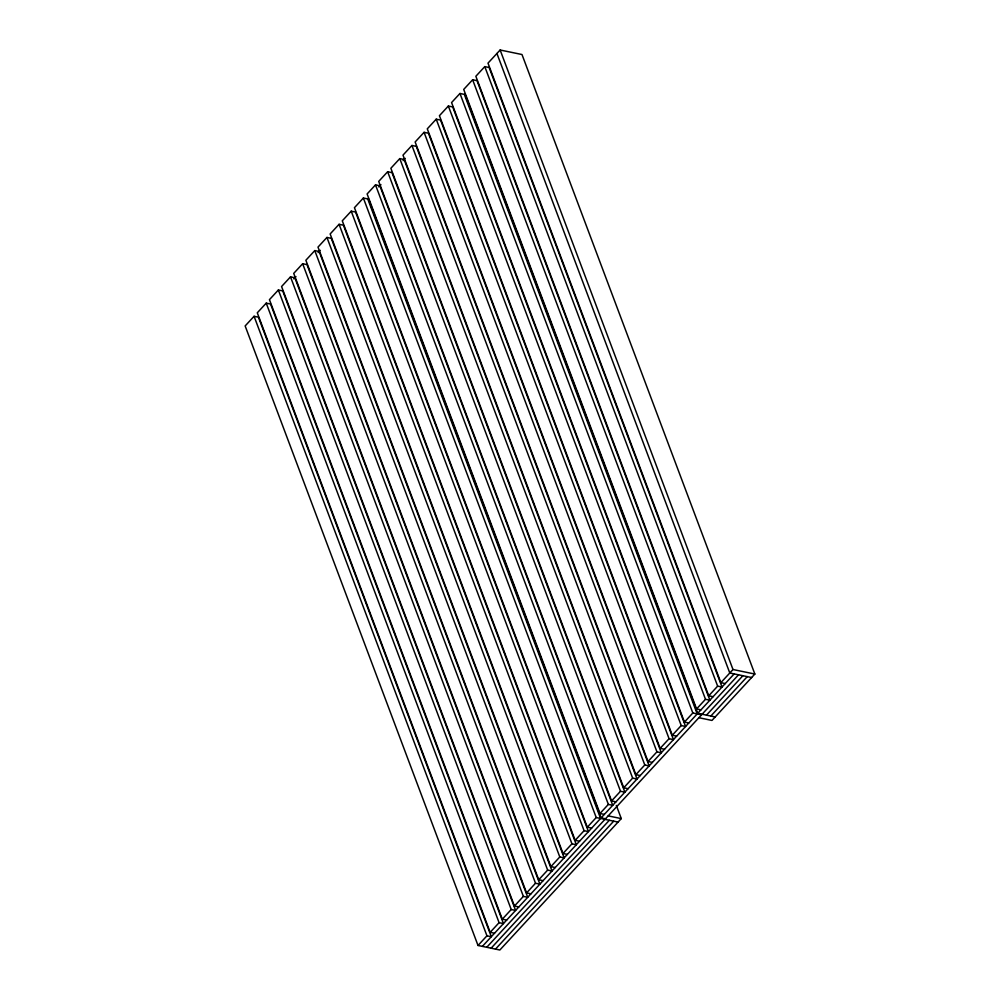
<?xml version="1.0" encoding="UTF-8"?>
<svg xmlns="http://www.w3.org/2000/svg" width="1000" height="1000" viewBox="0 0 1000 1000"><rect width="100%" height="100%" fill="white"/><g stroke="black" fill="none" stroke-linecap="round" stroke-linejoin="round"><path stroke-width="1.5" d="M254.075 316.288L486.95 935.812L491.312 936.712L258.45 317.188L254.075 316.288L245.15 325.95L478.013 945.475L499.862 950L621.287 818.6L616.337 805.45M266.225 303.137L499.087 922.675L503.45 923.575L270.587 304.05L266.225 303.137L257.288 312.8L490.163 932.325L494.525 933.238M278.363 290L511.225 909.525L515.6 910.438L282.738 290.912L278.363 290L269.438 299.662L502.3 919.188L506.675 920.1M290.512 276.863L523.375 896.388L527.737 897.3L294.875 277.762L290.512 276.863L281.575 286.525L514.438 906.05L518.812 906.95M302.65 263.725L535.513 883.25L539.888 884.15L307.013 264.625L302.65 263.725L293.725 273.387L526.587 892.913L530.95 893.812M314.788 250.588L547.65 870.113L552.025 871.012L319.163 251.488L314.788 250.588L305.863 260.25L538.725 879.775L543.1 880.675M326.938 237.438L559.8 856.963L564.163 857.875L331.3 238.35L326.938 237.438L318 247.1L550.875 866.625L555.237 867.537M339.075 224.3L571.938 843.825L576.312 844.737L343.45 225.212L339.075 224.3L330.15 233.962L563.013 853.487L567.375 854.4M351.213 211.163L584.087 830.688L588.45 831.587L355.588 212.062L351.213 211.163L342.287 220.825L575.15 840.35L579.525 841.25M482.388 946.375L600.588 818.45L367.725 198.925L363.363 198.025L354.438 207.688L587.3 827.212L591.663 828.112M375.5 184.875L608.362 804.412L612.737 805.312L379.875 185.787L375.5 184.875L367.113 193.962L599.975 813.487L604.338 814.4M387.65 171.737L620.513 791.263L624.875 792.175L392.013 172.65L387.65 171.737L378.713 181.4L611.575 800.925L615.95 801.838M399.787 158.6L632.65 778.125L637.025 779.038L404.15 159.5L399.787 158.6L390.863 168.263L623.725 787.788L628.088 788.7M411.925 145.463L644.788 764.987L649.163 765.888L416.3 146.363L411.925 145.463L403 155.125L635.862 774.65L640.238 775.55M424.075 132.325L656.938 751.85L661.3 752.75L428.438 133.225L424.075 132.325L415.138 141.988L648.012 761.513L652.375 762.412M436.213 119.175L669.075 738.7L673.45 739.613L440.588 120.087L436.213 119.175L427.287 128.837L660.15 748.363L664.525 749.275M448.35 106.037L681.225 725.562L685.588 726.475L452.725 106.95L448.35 106.037L439.425 115.7L672.288 735.225L676.663 736.137M368.263 198.35L601.125 817.875L697.2 713.913L464.338 94.388L459.963 93.475L451.575 102.562L684.438 722.087L688.8 722.987M472.638 79.763L705.5 699.287L709.875 700.188L477.013 80.662L472.638 79.763L463.713 89.425L696.575 708.95L700.95 709.85M484.787 66.612L717.65 686.15L722.013 687.05L489.15 67.525L484.787 66.612L475.85 76.275L708.725 695.8L713.088 696.712M698.888 717.712L711.988 720.438L754.85 674.05L521.987 54.525L500.138 50L488 63.137L720.863 682.663L725.225 683.575M293.85 278.875L295.963 276.6M318.125 252.613L320.238 250.325M378.825 186.925L380.938 184.638M403.1 160.65L405.213 158.363M478.013 945.475L486.95 935.812M490.163 932.325L499.087 922.675M502.3 919.188L511.225 909.525M514.438 906.05L523.375 896.388M526.587 892.913L535.513 883.25M538.725 879.775L547.65 870.113M550.875 866.625L559.8 856.963M563.013 853.487L571.938 843.825M575.15 840.35L584.087 830.688M587.3 827.212L596.225 817.55L618.075 822.075M599.975 813.487L608.362 804.412M611.575 800.925L620.513 791.263M623.725 787.788L632.65 778.125M635.862 774.65L644.788 764.987M648.012 761.513L656.938 751.85M660.15 748.363L669.075 738.7M672.288 735.225L681.225 725.562M684.438 722.087L692.825 713L701.562 714.812M696.575 708.95L705.5 699.287M708.725 695.8L717.65 686.15M720.863 682.663L733 669.525L754.85 674.05M464.862 93.8L697.738 713.325L734.163 673.913M486.75 947.288L738.525 674.812M491.125 948.188L609.338 820.263M706.475 715.138L742.9 675.725M495.487 949.1L613.7 821.175M710.837 716.05L747.262 676.625M751.637 677.537L729.788 673L496.925 53.475M697.738 713.325L715.212 716.95M608.175 815.875L621.287 818.6M601.125 817.875L605.5 818.775M500.138 50L733 669.525M459.963 93.475L692.825 713M363.363 198.025L596.225 817.55"/></g></svg>
